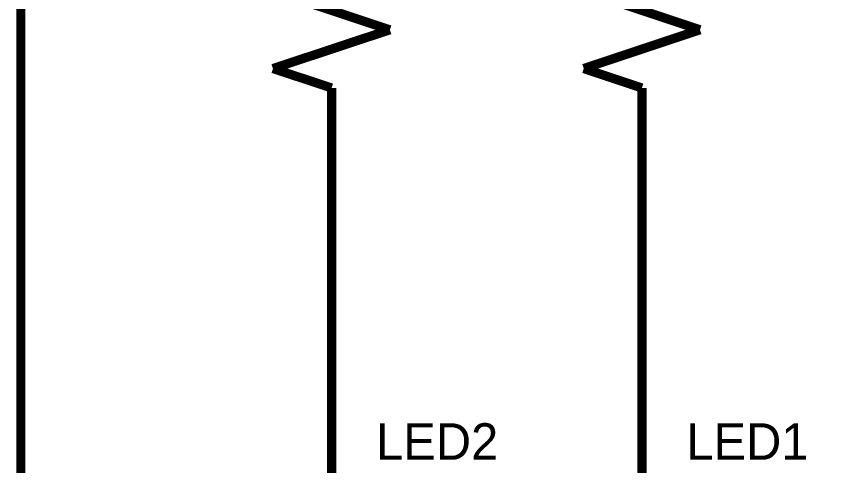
# Model space of a CAD drawing. Header units: inches. Extents: x 0 to 15, y 0 to 9.5.
# Drawn here: x 12.493 to 13.54, y 6.713 to 7.292 of the extents above; entities that cross this region are included whole.
import ezdxf

# ---------------------------------------------------------------- set-up
doc = ezdxf.new("R2010")
doc.units = ezdxf.units.IN
doc.header["$MEASUREMENT"] = 0
doc.layers.add('Sheet', color=255, linetype='Continuous')

msp = doc.modelspace()

# ---------------------------------------------------------------- linework, layer by layer
at = {"layer": 'Sheet'}
msp.add_lwpolyline([(12.4988, 8.9, 0.0118, 0.0118, 0), (14.2982, 8.9, 0.0118, 0.0118, 0), (14.2982, 5.4998, 0.0118, 0.0118, 0), (12.4988, 5.4998, 0.0118, 0.0118, 0), (12.4988, 8.9, 0.0118, 0.0118, 0)], format="xyseb", close=True, dxfattribs=at)
for points in [[(12.9738, 7.2748, 0.0118, 0.0118, 0), (12.8233, 7.3248, 0.0118, 0.0118, 0)], [(13.3731, 7.2748, 0.0118, 0.0118, 0), (13.2234, 7.3248, 0.0118, 0.0118, 0)], [(12.8233, 7.2249, 0.0118, 0.0118, 0), (12.9738, 7.2748, 0.0118, 0.0118, 0)], [(13.2234, 7.2249, 0.0118, 0.0118, 0), (13.3731, 7.2748, 0.0118, 0.0118, 0)], [(12.8989, 7.1999, 0.0118, 0.0118, 0), (12.8233, 7.2249, 0.0118, 0.0118, 0)], [(13.2983, 7.1999, 0.0118, 0.0118, 0), (13.2234, 7.2249, 0.0118, 0.0118, 0)], [(12.8989, 7.1999, 0.0118, 0.0118, 0), (12.8989, 6.9994, 0.0118, 0.0118, 0)], [(13.2983, 7.1999, 0.0118, 0.0118, 0), (13.2983, 6.9994, 0.0118, 0.0118, 0)], [(12.8989, 6.8995, 0.0118, 0.0118, 0), (12.8989, 6.9994, 0.0118, 0.0118, 0)], [(13.2983, 6.8995, 0.0118, 0.0118, 0), (13.2983, 6.9994, 0.0118, 0.0118, 0)], [(12.8989, 6.6998, 0.0118, 0.0118, 0), (12.8989, 6.8995, 0.0118, 0.0118, 0)], [(13.2983, 6.6998, 0.0118, 0.0118, 0), (13.2983, 6.8995, 0.0118, 0.0118, 0)]]:
    msp.add_lwpolyline(points, format="xyseb", dxfattribs=at)

# ---------------------------------------------------------------- texts
for s, p in [('LED2', (12.9561, 6.7211)), ('LED1', (13.3555, 6.7211))]:
    msp.add_text(s, height=0.047, dxfattribs=at).set_placement(p)

doc.saveas('drawing.dxf')
